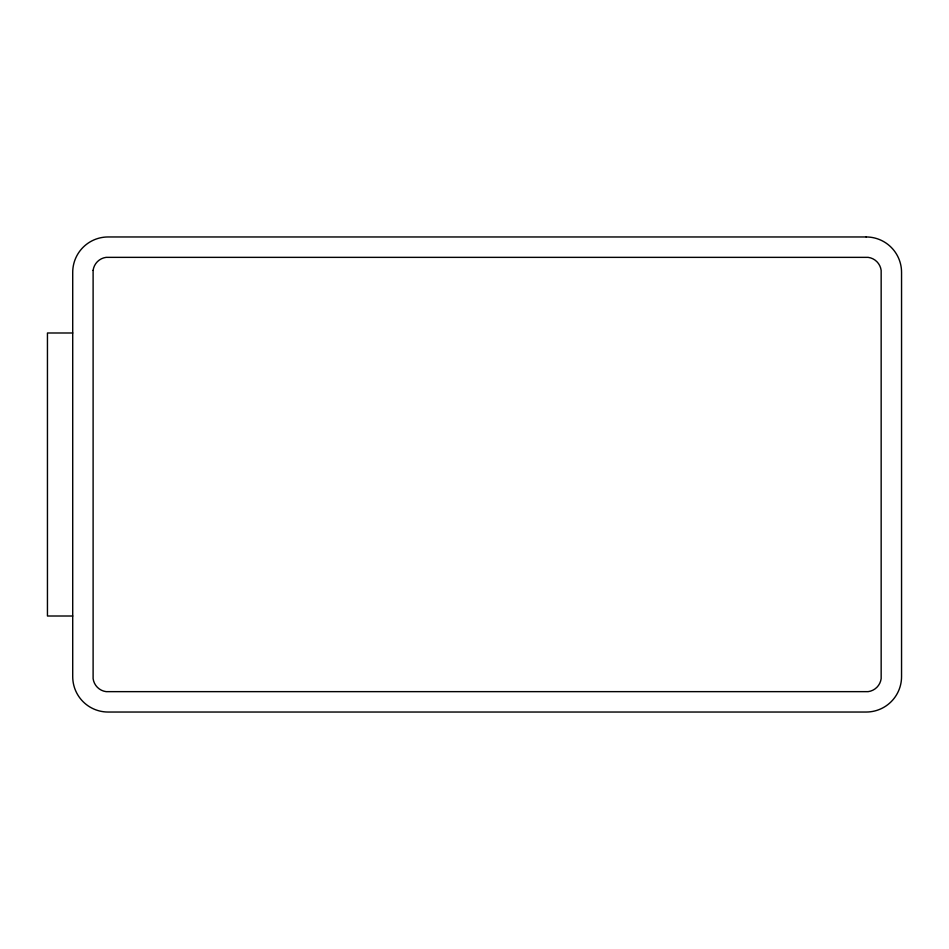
<?xml version="1.0" encoding="UTF-8"?>
<svg xmlns="http://www.w3.org/2000/svg" width="949" height="949" viewBox="0 0 949 949"><rect width="100%" height="100%" fill="white"/><g stroke="black" fill="none" stroke-linecap="round" stroke-linejoin="round"><path stroke-width="1.42" d="M72.717 332.992L47.45 332.992L47.45 616.008L72.717 616.008M93.109 270.37L93.109 678.63A15.113 15.113 0 0 0 106.122 691.643L868.145 691.643A15.113 15.113 0 0 0 881.158 678.63L881.158 270.37A15.113 15.113 0 0 0 868.145 257.357L106.122 257.357A15.113 15.113 0 0 0 93.109 270.37M866.176 236.965L108.091 236.965A35.374 35.374 0 0 0 72.717 272.351L72.717 676.649A35.374 35.374 0 0 0 108.091 712.035L866.176 712.035A35.374 35.374 0 0 0 901.55 676.649L901.55 272.351A35.374 35.374 0 0 0 866.176 236.965"/></g></svg>
